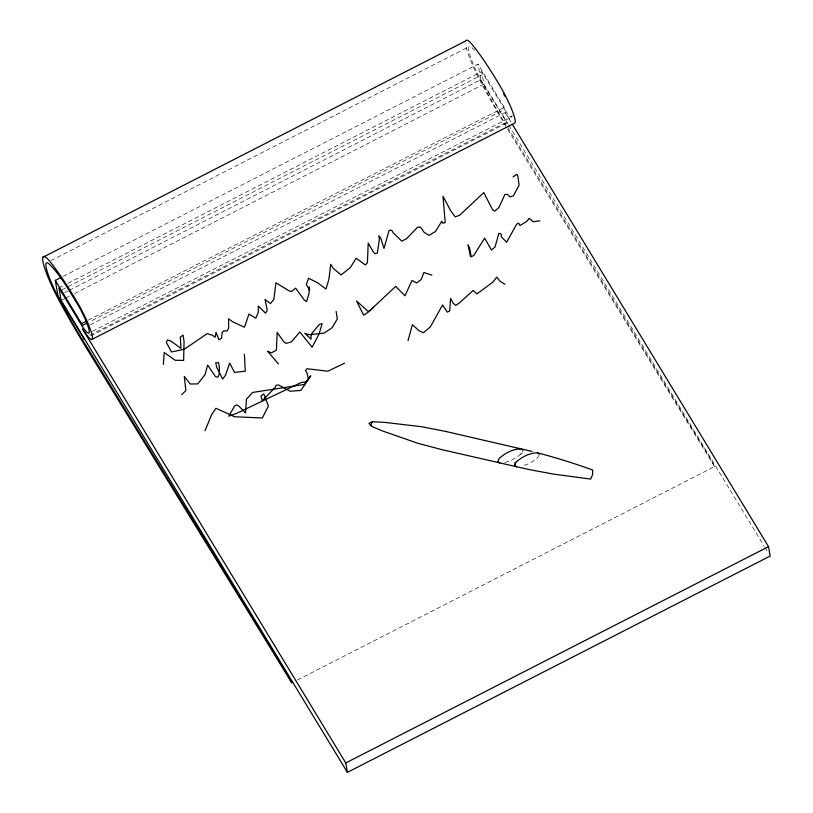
<?xml version="1.0" encoding="UTF-8"?>
<svg xmlns="http://www.w3.org/2000/svg" width="813" height="813" viewBox="0 0 813 813"><rect width="100%" height="100%" fill="white"/><g stroke="black" fill="none" stroke-linecap="round" stroke-linejoin="round"><path stroke-width="0.61" stroke-dasharray="4.07 3.05" d="M504.863 462.516L511.306 460.249L517.525 456.815L520.513 454.274L520.726 452.871L521.844 453.136L522.678 451.174M538.938 455.158L538.145 457.048L534.039 460.625L527.952 464.04L521.55 466.316M520.513 454.274L521.844 453.136M50.904 260.648L469.142 46.656A34.156 5.142 62.9 0 0 480.9 80.558A115.314 17.368 62.9 0 0 505.91 124.765M63.231 276.359L478.085 64.105L504.304 107.336L504.66 109.42A22.398 3.374 62.9 0 0 512.038 115.283M58.973 287.924L63.495 285.607M68.018 283.29L481.733 71.625L504.66 109.42L89.816 321.674M61.768 289.895L482.272 74.755M64.786 292.599L68.18 290.871M69.308 290.292L480.768 79.776L478.085 64.105M61.117 300.454L64.512 298.717M65.64 298.137L70.162 295.83M74.684 293.513L483.877 84.156L481.733 71.625M88.322 320.159L504.304 107.336M90.355 324.804L505.198 112.56A28.089 4.228 62.9 0 0 510.94 120.568M92.438 331.287L511.814 116.726M89.704 335.363L506.814 121.96L506.987 122.997L89.877 336.409M297.497 679.983L714.607 466.581L708.916 456.195L510.777 132.458A115.314 17.368 62.9 0 1 506.519 125.751M714.607 466.581L511.479 135.537A203.728 30.681 62.9 0 1 481.489 83.485A40.68 6.128 62.9 0 1 465.483 43.77M505.198 112.56L511.784 123.403M483.877 84.156L508.125 124.125M508.786 125.212L764.22 546.285M764.881 547.373L768.173 552.789M480.768 79.776L506.987 122.997M471.977 47.804A76.91 11.585 62.9 0 1 474.589 50.386"/><path stroke-width="1.22" d="M163.393 364.458L164.206 352.537L175.191 360.291L183.636 360.393L184.063 341.673L183.088 335.098L180.293 337.182L180.974 348.391L171.147 341.236L167.427 339.925L166.34 342.425L171.533 351.968L184.327 349.224L207.203 333.615L212.528 335.352L215.15 337.192L216.024 332.273L218.9 339.712L221.482 338.391L222.254 332.263L224.002 330.728L227.01 331.094L228.646 328.34L228.585 318.767L232.65 321.806L244.449 327.212L248.981 314.042L255.78 318.198L258.27 312.456L258.29 306.054L265.566 313.168L267.233 310.393L265.038 299.377L270.465 303.625L273.9 299.306L275.912 282.822L289.113 290.841L291.562 291.491L295.617 288.127L304.397 300.17L306.613 301.562L309.011 293.361L309.143 286.918L309.59 289.875L306.328 284.54L308.605 278.239L317.405 282.68L325.993 289.062L328.889 279.316L330.728 264.296L333.066 268.219L341.104 274.936L350.261 267.68L356.165 258.26L365.423 264.967L367.425 262.67L368.208 243.077L373.309 251.989L374.956 253.697L377.303 253.128L379.417 239.246L378.756 235.719L380.687 237.945L383.97 248.432L389.132 230.384L391.764 230.313L393.167 232.813L401.825 241.156L406.47 238.768L417.415 227.386L420.545 227.061L424.051 232.264L429.061 235.404L435.473 231.461L441.794 221.227L442.872 223.219L445.199 222.66L442.983 196.218L450.748 210.882L455.229 216.858L459.619 215.242L483.806 192.59L492.556 209.683L494.609 211.156L498.715 207.782L504.924 194.47L507.485 194.419L510.025 196.909L513.369 195.821L519.09 185.273L517.901 176.33L516.895 174.287L513.013 176.929M408.035 340.667L412.404 324.702L419.142 330.8L423.471 332.73L430.392 326.796L442.607 304.956L447.252 312.162L449.741 310.871L450.585 298.442L453.166 303.127L455.707 305.414L459.457 302.893L473.166 290.434L476.946 293.889L492.942 282.07L496.702 277.131L500.188 281.339L504.903 284.286M205.008 430.799L211.553 414.782L215.933 408.289L234.632 416.754L262.365 417.984L268.392 405.961L263.788 393.949L261.075 395.951L262.253 400.748L275.028 387.567L276.146 385.179L278.737 385.047L290.099 391.216L300.901 390.433L310.79 375.779L304.377 384.468L252.66 392.425L246.43 399.254L245.536 412.943L238.91 406.144L236.695 404.874L234.683 405.9L228.809 416.154L236.431 413.441L301.145 382.537L306.013 381.836L308.442 379.386L306.989 372.923L305.546 370.657L306.968 368.716L327.791 371.226L344.56 363.198M532.18 451.459L446.225 431.551L421.795 426.734L384.732 422.384L372.324 421.713L368.99 423.339L371.348 426.266L382.872 431.103L418.228 443.41L442.333 449.752L528.338 469.406L553.145 474.05L590.645 479.091L592.667 474.436L592.596 469.995C574.445 463.451 556.021 457.638 537.342 452.811C529.263 453.004 521.6 457.048 515.757 462.455L514.466 465.402L516.59 466.825M373.411 307.111L370.2 310.607L367.893 311.176L356.531 300.952L363.665 315.2L367.943 312.385L395.677 286.4L404.976 295.79L412.008 280.475L416.693 282.995L421.236 279.428L423.898 272.497L431.906 275.17M371.673 425.931C370.423 426.612 371.511 421.398 372.517 421.998M499.924 463.004L497.81 461.581L499.091 458.623C504.649 453.461 511.844 449.508 519.497 448.908L519.893 448.502M181.716 394.62L185.842 390.626L184.297 376.449L190.232 384.021L197.742 383.888L205.1 374.508L207.64 365.067L215.486 376.622L217.945 377.212L219.439 373.35L219.266 365.972L218.412 362.659L215.74 362.781L216.715 367.283L222.66 379.122L225.486 375.2L229.693 363.096L234.53 372.395L245.302 371.165L244.367 354.295M42.855 257.304L465.615 40.996A40.68 6.128 62.9 0 1 473.003 45.589A109.643 16.514 62.9 0 1 500.91 87.489A28.089 4.228 62.9 0 1 514.517 123.21L91.757 339.509M84.044 338.259L84.227 339.306L58.008 296.074L55.325 280.404L60.975 277.518M512.444 124.491L768.539 546.651L770.145 556.051L347.385 772.35L345.779 762.95L82.438 328.859A28.089 4.228 62.9 0 0 92.306 336.135A28.089 4.228 62.9 0 0 78.139 303.788A109.643 16.514 62.9 0 0 50.233 261.888A40.68 6.128 62.9 0 0 43.211 262.884A40.68 6.128 62.9 0 0 58.719 299.784A203.728 30.681 62.9 0 0 88.719 351.836L291.847 682.879L286.146 672.503L88.017 348.757A115.314 17.368 62.9 0 1 58.14 296.857A34.156 5.142 62.9 0 1 48.414 263.422A76.91 11.585 62.9 0 1 75.416 300.78A22.398 3.374 62.9 0 1 88.78 328.889A22.398 3.374 62.9 0 1 81.9 325.718L81.544 323.635L86.066 321.318M87.55 322.832L81.9 325.718L58.973 287.924L61.117 300.454L347.385 772.35M345.779 762.95L768.539 546.651M539.893 220.841L533.348 221.746L529.111 218.372L526.794 221.41L519.934 225.567L518.694 223.108L516.662 224.154L506.672 242.244L501.387 236.959L501.154 233.992L498.867 233.311L495.026 247L491.479 250.048L484.629 238.148L473.755 255.485L471.215 256.786L469.904 249.449L468.085 244.804L470.453 256.573M519.497 448.908L521.011 448.766L523.094 450.199M515.757 462.455L515.168 462.323L515.218 465.585L516.001 466.692M537.342 452.811L539.334 454.213M278.463 363.929L267.467 351.114L271.308 352.852L276.39 350.24L277.172 332.426L283.961 342.019L286.166 343.36L291.328 341.938L299.865 331.968L312.111 347.232L319.123 333.808L322.182 323.594L319.346 324.428L312.019 333.147L310.932 336.785L311.084 339.173L304.672 333.218L308.97 334.712L324.041 333.127L332.08 327.761L337.334 318.889L336.155 311.43M55.325 280.404L81.544 323.635M503.674 93.973A22.398 3.374 62.9 0 1 504.843 96.239"/></g></svg>
